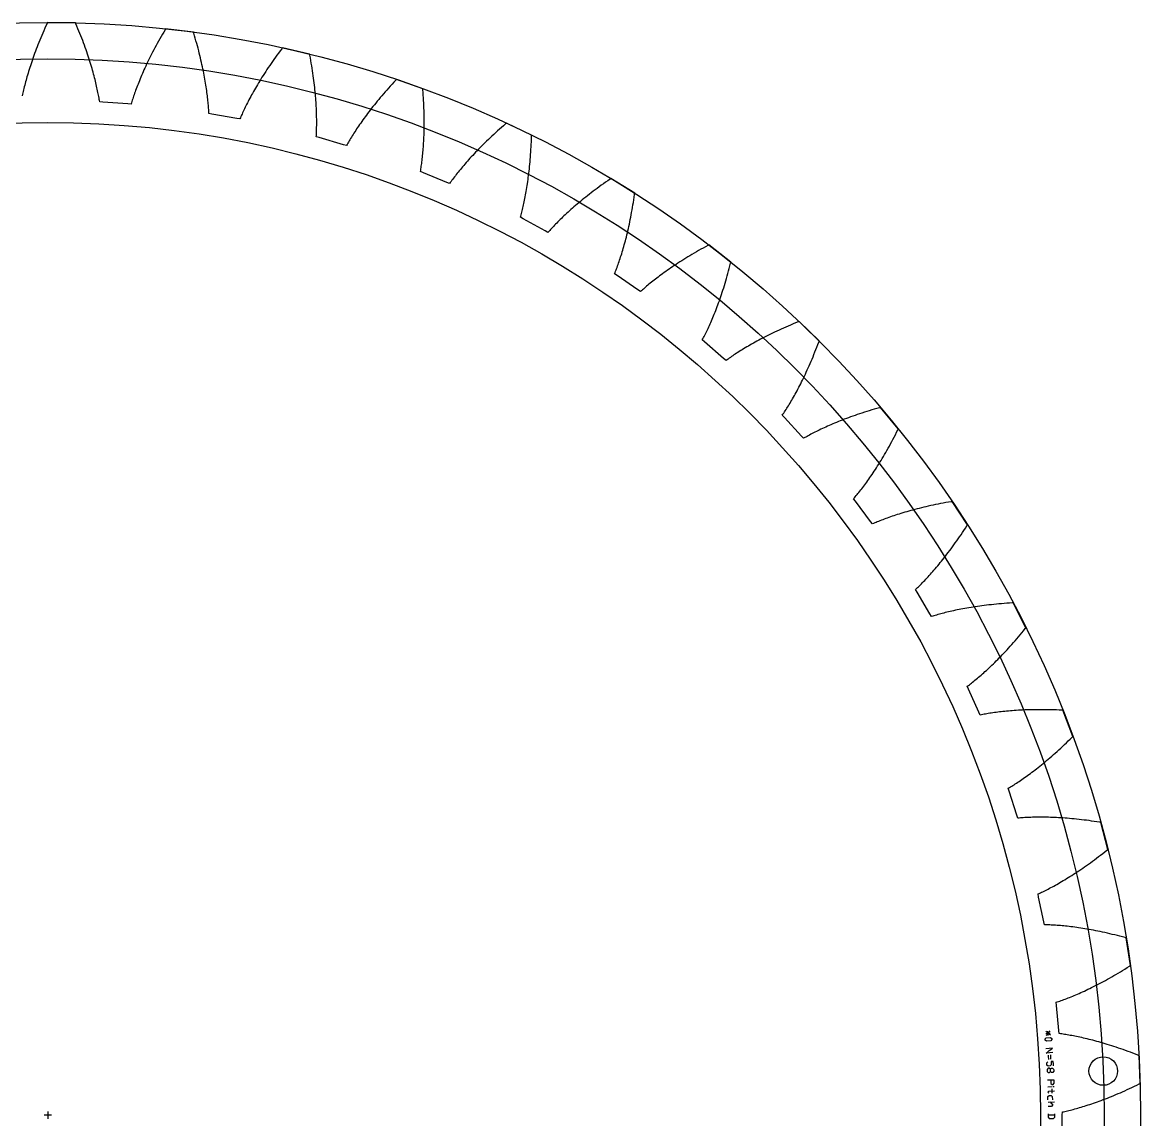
# Model space of a CAD drawing. Extents: x -30 to 30, y -30 to 30.
# Drawn here: x -0.7 to 30, y -0.12 to 30 of the extents above; entities that cross this region are included whole.
import ezdxf

# ---------------------------------------------------------------- set-up
doc = ezdxf.new("R2010")
doc.units = 0
doc.header["$MEASUREMENT"] = 0
for name, color, linetype in [('gear', 7, 'CONTINUOUS'), ('gear_guides', 5, 'CONTINUOUS'), ('gear_texts', 7, 'CONTINUOUS')]:
    doc.layers.add(name, color=color, linetype=linetype)

msp = doc.modelspace()

# ---------------------------------------------------------------- linework, layer by layer
at = {"layer": 'gear'}
msp.add_lwpolyline([(27.841368, -0.69333), (27.85, 0), (27.852013, 0.085175), (27.88634, 0.092643), (27.921584, 0.100532), (27.957742, 0.108855), (27.994809, 0.117623), (28.032783, 0.126847), (28.071658, 0.136537), (28.11143, 0.146706), (28.152095, 0.157364), (28.193649, 0.168523), (28.236086, 0.180194), (28.279403, 0.192387), (28.323594, 0.205114), (28.368654, 0.218385), (28.414579, 0.232212), (28.461363, 0.246605), (28.509001, 0.261575), (28.557488, 0.277134), (28.606819, 0.293291), (28.656988, 0.310058), (28.707989, 0.327444), (28.759817, 0.345462), (28.812466, 0.36412), (28.86593, 0.383431), (28.920203, 0.403404), (28.975279, 0.42405), (29.031153, 0.445378), (29.087816, 0.4674), (29.145264, 0.490126), (29.20349, 0.513566), (29.262488, 0.53773), (29.32225, 0.562628), (29.382769, 0.58827), (29.44404, 0.614667), (29.506055, 0.641828), (29.568808, 0.669763), (29.63229, 0.698482), (29.696495, 0.727995), (29.761416, 0.758312), (29.827045, 0.789441), (29.893374, 0.821394), (29.960397, 0.854178), (29.97726, 0.862506), (29.985708, 0.866689), (29.986764, 0.867213), (29.987293, 0.867475), (29.987425, 0.86754), (29.987452, 0.867603), (29.955443, 1.634458), (29.955411, 1.634518), (29.955274, 1.634572), (29.954725, 1.634789), (29.953628, 1.635223), (29.944862, 1.638688), (29.927363, 1.645581), (29.857841, 1.672667), (29.78908, 1.69898), (29.721085, 1.724532), (29.653864, 1.749333), (29.587422, 1.773392), (29.521767, 1.796721), (29.456906, 1.81933), (29.392843, 1.841228), (29.329585, 1.862427), (29.267139, 1.882936), (29.20551, 1.902768), (29.144704, 1.921931), (29.084727, 1.940437), (29.025585, 1.958296), (28.967283, 1.975519), (28.909827, 1.992118), (28.853222, 2.008102), (28.797473, 2.023482), (28.742586, 2.03827), (28.688565, 2.052476), (28.635416, 2.066112), (28.583143, 2.079188), (28.531751, 2.091715), (28.481246, 2.103705), (28.431631, 2.115169), (28.38291, 2.126117), (28.33509, 2.136561), (28.288172, 2.146513), (28.242163, 2.155983), (28.197065, 2.164983), (28.152883, 2.173524), (28.109621, 2.181617), (28.067282, 2.189274), (28.02587, 2.196506), (27.985389, 2.203326), (27.945841, 2.209743), (27.907231, 2.21577), (27.869562, 2.221418), (27.832836, 2.226699), (27.797057, 2.231624), (27.762228, 2.236205), (27.753123, 2.320916), (27.686742, 3.011115), (27.679535, 3.096008), (27.712852, 3.107143), (27.747037, 3.118797), (27.782083, 3.130981), (27.817985, 3.143705), (27.854739, 3.15698), (27.892338, 3.170817), (27.930778, 3.185226), (27.970052, 3.200219), (28.010156, 3.215805), (28.051083, 3.231995), (28.092827, 3.2488), (28.135383, 3.26623), (28.178744, 3.284296), (28.222905, 3.303007), (28.267858, 3.322374), (28.313599, 3.342407), (28.36012, 3.363117), (28.407414, 3.384513), (28.455476, 3.406605), (28.504298, 3.429404), (28.553875, 3.45292), (28.604198, 3.477162), (28.65526, 3.502139), (28.707056, 3.527863), (28.759577, 3.554343), (28.812817, 3.581587), (28.866767, 3.609607), (28.921422, 3.638411), (28.976772, 3.668008), (29.032811, 3.698409), (29.08953, 3.729623), (29.146923, 3.761658), (29.204981, 3.794525), (29.263696, 3.828231), (29.32306, 3.862788), (29.383065, 3.898202), (29.443703, 3.934484), (29.504965, 3.971641), (29.566844, 4.009684), (29.62933, 4.048621), (29.692415, 4.08846), (29.708279, 4.098561), (29.716225, 4.103634), (29.717218, 4.104269), (29.717715, 4.104586), (29.71784, 4.104666), (29.71786, 4.104731), (29.603127, 4.86363), (29.603088, 4.863686), (29.602946, 4.863725), (29.602377, 4.863882), (29.60124, 4.864195), (29.59215, 4.866691), (29.574009, 4.871652), (29.501966, 4.891062), (29.430763, 4.909787), (29.360404, 4.927837), (29.290895, 4.945225), (29.222242, 4.96196), (29.15445, 4.978053), (29.087524, 4.993516), (29.021469, 5.00836), (28.95629, 5.022595), (28.891992, 5.036233), (28.828581, 5.049285), (28.766059, 5.061761), (28.704433, 5.073674), (28.643707, 5.085034), (28.583885, 5.095853), (28.524971, 5.106142), (28.466969, 5.115912), (28.409884, 5.125175), (28.35372, 5.133942), (28.298479, 5.142224), (28.244168, 5.150033), (28.190787, 5.157381), (28.138343, 5.164279), (28.086837, 5.170738), (28.036273, 5.17677), (27.986655, 5.182386), (27.937985, 5.187599), (27.890267, 5.192419), (27.843503, 5.196859), (27.797697, 5.200931), (27.75285, 5.204644), (27.708967, 5.208013), (27.666048, 5.211047), (27.624097, 5.21376), (27.583116, 5.216162), (27.543106, 5.218266), (27.504071, 5.220083), (27.466012, 5.221625), (27.42893, 5.222904), (27.392829, 5.223932), (27.357708, 5.224721), (27.339498, 5.307951), (27.198882, 5.986927), (27.182539, 6.070543), (27.214457, 6.085215), (27.247181, 6.100497), (27.280705, 6.116398), (27.315021, 6.13293), (27.350124, 6.150101), (27.386007, 6.167922), (27.422663, 6.186403), (27.460086, 6.205554), (27.498269, 6.225384), (27.537206, 6.245905), (27.576888, 6.267125), (27.61731, 6.289054), (27.658464, 6.311701), (27.700343, 6.335077), (27.742939, 6.359191), (27.786245, 6.384052), (27.830254, 6.40967), (27.874959, 6.436054), (27.92035, 6.463214), (27.966421, 6.491158), (28.013164, 6.519896), (28.060571, 6.549436), (28.108634, 6.579788), (28.157345, 6.610961), (28.206695, 6.642964), (28.256677, 6.675805), (28.307282, 6.709494), (28.358502, 6.744038), (28.410328, 6.779446), (28.462751, 6.815728), (28.515763, 6.852891), (28.569356, 6.890944), (28.62352, 6.929895), (28.678246, 6.969752), (28.733526, 7.010524), (28.78935, 7.052219), (28.84571, 7.094844), (28.902596, 7.138407), (28.959998, 7.182917), (29.017908, 7.228382), (29.076316, 7.274808), (29.090995, 7.286565), (29.098346, 7.292467), (29.099265, 7.293206), (29.099725, 7.293575), (29.09984, 7.293668), (29.099853, 7.293734), (28.903741, 8.03578), (28.903697, 8.035832), (28.903551, 8.035855), (28.902969, 8.035949), (28.901805, 8.036137), (28.892498, 8.037637), (28.873927, 8.040607), (28.800208, 8.052114), (28.727397, 8.06303), (28.655499, 8.073368), (28.584518, 8.083138), (28.514458, 8.092353), (28.445323, 8.101022), (28.377117, 8.109159), (28.309845, 8.116773), (28.243509, 8.123878), (28.178114, 8.130484), (28.113663, 8.136603), (28.050159, 8.142247), (27.987606, 8.147427), (27.926007, 8.152155), (27.865366, 8.156443), (27.805685, 8.160301), (27.746967, 8.163743), (27.689215, 8.16678), (27.632432, 8.169423), (27.57662, 8.171684), (27.521783, 8.173575), (27.467921, 8.175108), (27.415038, 8.176295), (27.363136, 8.177148), (27.312216, 8.177677), (27.262281, 8.177896), (27.213333, 8.177817), (27.165374, 8.17745), (27.118404, 8.176807), (27.072426, 8.175902), (27.027441, 8.174746), (26.98345, 8.173349), (26.940455, 8.171726), (26.898457, 8.169887), (26.857456, 8.167844), (26.817454, 8.16561), (26.778451, 8.163196), (26.740448, 8.160614), (26.703446, 8.157877), (26.667444, 8.154995), (26.632444, 8.151982), (26.605342, 8.232755), (26.392141, 8.892548), (26.366852, 8.973907), (26.396997, 8.991944), (26.427877, 9.010674), (26.459485, 9.030107), (26.491813, 9.050251), (26.524853, 9.071117), (26.558599, 9.092713), (26.593042, 9.115049), (26.628176, 9.138134), (26.663991, 9.161977), (26.70048, 9.186587), (26.737636, 9.211973), (26.77545, 9.238143), (26.813914, 9.265108), (26.85302, 9.292875), (26.892759, 9.321453), (26.933124, 9.35085), (26.974105, 9.381076), (27.015694, 9.412139), (27.057883, 9.444047), (27.100663, 9.476808), (27.144025, 9.510431), (27.18796, 9.544924), (27.23246, 9.580295), (27.277515, 9.616552), (27.323116, 9.653703), (27.369254, 9.691756), (27.41592, 9.730718), (27.463104, 9.770597), (27.510798, 9.811402), (27.558991, 9.853139), (27.607675, 9.895815), (27.656839, 9.93944), (27.706474, 9.984018), (27.75657, 10.029559), (27.807118, 10.076069), (27.858107, 10.123554), (27.909528, 10.172023), (27.96137, 10.221482), (28.013624, 10.271937), (28.066279, 10.323396), (28.119325, 10.375865), (28.132646, 10.389141), (28.139316, 10.395803), (28.14015, 10.396637), (28.140567, 10.397054), (28.140671, 10.397158), (28.140677, 10.397226), (27.865485, 11.113718), (27.865436, 11.113765), (27.865289, 11.113772), (27.8647, 11.113803), (27.863522, 11.113864), (27.854107, 11.114348), (27.835324, 11.115293), (27.760793, 11.118762), (27.687229, 11.121743), (27.614635, 11.124246), (27.543013, 11.126285), (27.472368, 11.12787), (27.402701, 11.129014), (27.334015, 11.129728), (27.266314, 11.130025), (27.199599, 11.129916), (27.133872, 11.129413), (27.069138, 11.128528), (27.005396, 11.127272), (26.94265, 11.125659), (26.880901, 11.123699), (26.820152, 11.121405), (26.760403, 11.118789), (26.701657, 11.115862), (26.643916, 11.112636), (26.58718, 11.109125), (26.531451, 11.105338), (26.47673, 11.10129), (26.423018, 11.09699), (26.370317, 11.092453), (26.318627, 11.087688), (26.267948, 11.08271), (26.218283, 11.077528), (26.16963, 11.072157), (26.121991, 11.066607), (26.075366, 11.06089), (26.029756, 11.055019), (25.98516, 11.049005), (25.941578, 11.042861), (25.89901, 11.036599), (25.857457, 11.030229), (25.816917, 11.023766), (25.777391, 11.01722), (25.738878, 11.010603), (25.701377, 11.003927), (25.664887, 10.997205), (25.629408, 10.990448), (25.59494, 10.983668), (25.559263, 11.061038), (25.275975, 11.693911), (25.242039, 11.77206), (25.270057, 11.79325), (25.298731, 11.815209), (25.328052, 11.837945), (25.358012, 11.861467), (25.388603, 11.885783), (25.419816, 11.910901), (25.451643, 11.93683), (25.484074, 11.963578), (25.517102, 11.991153), (25.550716, 12.019564), (25.58491, 12.048819), (25.619672, 12.078924), (25.654995, 12.109889), (25.69087, 12.141722), (25.727286, 12.174429), (25.764236, 12.208018), (25.801709, 12.242498), (25.839696, 12.277875), (25.878188, 12.314157), (25.917175, 12.351352), (25.956647, 12.389466), (25.996596, 12.428507), (26.03701, 12.468482), (26.077881, 12.509398), (26.119198, 12.551261), (26.160951, 12.594079), (26.203131, 12.637858), (26.245727, 12.682605), (26.288729, 12.728327), (26.332128, 12.77503), (26.375912, 12.82272), (26.420071, 12.871404), (26.464595, 12.921088), (26.509474, 12.971778), (26.554697, 13.023481), (26.600253, 13.076201), (26.646132, 13.129945), (26.692323, 13.184719), (26.738815, 13.240528), (26.785597, 13.297379), (26.83266, 13.355275), (26.844468, 13.369914), (26.850378, 13.377257), (26.851117, 13.378177), (26.851487, 13.378636), (26.851579, 13.378751), (26.851577, 13.378819), (26.500532, 14.061358), (26.500478, 14.061399), (26.500331, 14.061391), (26.499742, 14.061357), (26.498564, 14.061291), (26.489153, 14.060754), (26.470378, 14.059663), (26.395909, 14.055053), (26.322453, 14.050062), (26.250014, 14.044703), (26.178592, 14.038986), (26.108189, 14.032923), (26.038807, 14.026528), (25.970447, 14.019812), (25.90311, 14.012788), (25.836798, 14.005466), (25.771511, 13.997859), (25.707252, 13.98998), (25.644019, 13.981841), (25.581815, 13.973453), (25.520641, 13.964828), (25.460495, 13.955979), (25.40138, 13.946918), (25.343295, 13.937657), (25.28624, 13.928208), (25.230217, 13.918582), (25.175224, 13.908793), (25.121261, 13.898851), (25.06833, 13.88877), (25.016428, 13.878561), (24.965556, 13.868236), (24.915713, 13.857807), (24.866898, 13.847286), (24.819112, 13.836686), (24.772352, 13.826018), (24.726619, 13.815294), (24.681911, 13.804525), (24.638226, 13.793725), (24.595564, 13.782905), (24.553923, 13.772077), (24.513302, 13.761253), (24.473698, 13.750444), (24.435112, 13.739662), (24.39754, 13.72892), (24.36098, 13.718229), (24.325431, 13.707601), (24.290891, 13.697048), (24.257358, 13.686581), (24.213525, 13.75964), (23.863472, 14.358175), (23.821285, 14.432196), (23.846848, 14.456292), (23.87298, 14.481222), (23.899671, 14.506995), (23.926912, 14.533618), (23.954695, 14.561099), (23.983009, 14.589444), (24.011846, 14.618662), (24.041195, 14.64876), (24.071047, 14.679745), (24.101393, 14.711623), (24.132223, 14.744403), (24.163527, 14.778091), (24.195295, 14.812694), (24.227518, 14.848218), (24.260185, 14.884671), (24.293286, 14.922058), (24.326811, 14.960387), (24.360751, 14.999664), (24.395094, 15.039896), (24.429831, 15.081087), (24.464951, 15.123246), (24.500444, 15.166377), (24.5363, 15.210487), (24.572507, 15.255582), (24.609056, 15.301667), (24.645935, 15.348748), (24.683134, 15.396831), (24.720642, 15.445922), (24.758449, 15.496025), (24.796544, 15.547146), (24.834915, 15.599291), (24.873552, 15.652464), (24.912443, 15.706671), (24.951578, 15.761916), (24.990946, 15.818204), (25.030535, 15.875541), (25.070334, 15.93393), (25.110332, 15.993377), (25.150518, 16.053886), (25.19088, 16.115461), (25.231406, 16.178107), (25.241562, 16.193936), (25.246644, 16.201876), (25.247279, 16.20287), (25.247597, 16.203366), (25.247676, 16.203491), (25.247667, 16.203558), (24.824885, 16.844141), (24.824826, 16.844176), (24.824681, 16.844152), (24.824099, 16.844055), (24.822936, 16.843862), (24.813638, 16.842311), (24.79509, 16.839196), (24.721556, 16.826562), (24.649071, 16.813658), (24.577636, 16.800498), (24.507251, 16.787092), (24.437916, 16.773454), (24.369632, 16.759595), (24.302399, 16.745527), (24.236216, 16.731263), (24.171084, 16.716814), (24.107003, 16.702194), (24.043972, 16.687413), (23.98199, 16.672485), (23.921058, 16.657421), (23.861174, 16.642232), (23.802338, 16.626933), (23.744549, 16.611533), (23.687806, 16.596046), (23.632107, 16.580483), (23.577453, 16.564857), (23.523841, 16.549179), (23.471269, 16.533462), (23.419738, 16.517717), (23.369244, 16.501956), (23.319786, 16.486191), (23.271363, 16.470434), (23.223973, 16.454698), (23.177612, 16.438993), (23.13228, 16.423331), (23.087975, 16.407725), (23.044692, 16.392187), (23.002431, 16.376727), (22.961189, 16.361358), (22.920963, 16.346091), (22.88175, 16.330938), (22.843548, 16.31591), (22.806353, 16.30102), (22.770163, 16.286279), (22.734974, 16.271698), (22.700782, 16.257289), (22.667586, 16.243063), (22.63538, 16.229032), (22.583906, 16.296923), (22.171192, 16.854102), (22.121249, 16.923128), (22.144057, 16.949846), (22.16734, 16.977456), (22.191088, 17.005963), (22.215291, 17.035376), (22.23994, 17.065699), (22.265023, 17.09694), (22.290532, 17.129104), (22.316455, 17.162199), (22.342782, 17.19623), (22.369504, 17.231202), (22.396609, 17.267123), (22.424087, 17.303998), (22.451928, 17.341833), (22.48012, 17.380632), (22.508654, 17.420403), (22.537519, 17.461151), (22.566704, 17.50288), (22.596198, 17.545596), (22.62599, 17.589305), (22.65607, 17.634011), (22.686426, 17.679719), (22.717048, 17.726435), (22.747924, 17.774163), (22.779043, 17.822908), (22.810395, 17.872675), (22.841968, 17.923468), (22.87375, 17.975291), (22.905731, 18.028149), (22.937899, 18.082046), (22.970243, 18.136986), (23.002752, 18.192974), (23.035413, 18.250012), (23.068216, 18.308106), (23.101148, 18.367259), (23.134199, 18.427474), (23.167357, 18.488755), (23.20061, 18.551105), (23.233946, 18.614528), (23.267354, 18.679027), (23.300822, 18.744605), (23.334338, 18.811265), (23.342723, 18.8281), (23.346916, 18.836542), (23.34744, 18.837599), (23.347702, 18.838127), (23.347768, 18.838259), (23.347752, 18.838325), (22.858188, 19.429442), (22.858127, 19.429471), (22.857985, 19.429431), (22.857417, 19.429272), (22.856281, 19.428954), (22.847205, 19.426406), (22.829103, 19.421304), (22.757366, 19.400794), (22.686701, 19.380129), (22.617107, 19.359322), (22.548584, 19.338385), (22.48113, 19.31733), (22.414745, 19.29617), (22.349427, 19.274915), (22.285175, 19.253579), (22.221987, 19.232174), (22.159862, 19.21071), (22.098798, 19.189202), (22.038794, 19.167659), (21.979848, 19.146095), (21.921957, 19.124522), (21.86512, 19.10295), (21.809335, 19.081393), (21.754598, 19.059862), (21.700909, 19.038368), (21.648265, 19.016924), (21.596662, 18.995542), (21.546098, 18.974233), (21.496571, 18.953008), (21.448077, 18.93188), (21.400614, 18.910861), (21.354178, 18.889961), (21.308767, 18.869193), (21.264376, 18.848567), (21.221004, 18.828097), (21.178645, 18.807792), (21.137296, 18.787664), (21.096955, 18.767726), (21.057616, 18.747988), (21.019276, 18.728461), (20.981932, 18.709157), (20.945578, 18.690088), (20.910211, 18.671263), (20.875827, 18.652696), (20.84242, 18.634395), (20.809987, 18.616374), (20.778523, 18.598642), (20.748024, 18.581211), (20.689511, 18.643139), (20.218974, 19.15243), (20.161861, 19.215651), (20.181647, 19.244679), (20.201808, 19.274644), (20.222335, 19.305552), (20.243216, 19.337409), (20.264442, 19.37022), (20.286001, 19.403989), (20.307882, 19.438723), (20.330075, 19.474427), (20.352569, 19.511104), (20.375352, 19.548761), (20.398414, 19.587402), (20.421745, 19.627032), (20.445332, 19.667654), (20.469164, 19.709275), (20.493231, 19.751898), (20.517521, 19.795527), (20.542023, 19.840167), (20.566726, 19.885822), (20.591617, 19.932495), (20.616687, 19.980191), (20.641924, 20.028914), (20.667315, 20.078667), (20.69285, 20.129454), (20.718516, 20.181277), (20.744304, 20.234142), (20.770199, 20.288051), (20.796193, 20.343006), (20.822271, 20.399012), (20.848423, 20.456071), (20.874638, 20.514186), (20.900902, 20.573361), (20.927205, 20.633596), (20.953534, 20.694896), (20.979878, 20.757263), (21.006225, 20.820698), (21.032563, 20.885205), (21.05888, 20.950785), (21.085163, 21.01744), (21.111402, 21.085173), (21.137583, 21.153985), (21.163695, 21.223878), (21.170211, 21.241521), (21.173467, 21.250367), (21.173874, 21.251474), (21.174077, 21.252028), (21.174128, 21.252166), (21.174105, 21.25223), (20.6235, 21.786951), (20.623436, 21.786972), (20.623299, 21.786918), (20.622752, 21.786698), (20.621657, 21.786259), (20.61291, 21.782745), (20.595465, 21.775716), (20.526366, 21.74757), (20.45835, 21.719386), (20.391414, 21.691176), (20.325556, 21.662954), (20.260774, 21.634729), (20.197066, 21.606515), (20.134429, 21.578323), (20.07286, 21.550165), (20.012357, 21.522053), (19.952917, 21.493999), (19.894536, 21.466014), (19.837213, 21.43811), (19.780944, 21.4103), (19.725725, 21.382593), (19.671553, 21.355003), (19.618426, 21.327541), (19.566339, 21.300218), (19.515288, 21.273045), (19.46527, 21.246035), (19.416282, 21.219199), (19.368319, 21.192548), (19.321376, 21.166093), (19.275451, 21.139846), (19.230539, 21.113818), (19.186635, 21.08802), (19.143735, 21.062464), (19.101835, 21.03716), (19.06093, 21.01212), (19.021015, 20.987354), (18.982085, 20.962874), (18.944135, 20.938691), (18.907161, 20.914815), (18.871158, 20.891258), (18.836119, 20.868029), (18.80204, 20.845141), (18.768916, 20.822603), (18.73674, 20.800427), (18.705508, 20.778622), (18.675214, 20.757199), (18.645852, 20.73617), (18.617416, 20.715543), (18.55255, 20.770782), (18.029708, 21.226213), (17.966094, 21.282889), (17.982625, 21.313886), (17.999429, 21.345855), (18.016493, 21.378801), (18.033808, 21.412729), (18.051362, 21.447642), (18.069143, 21.483545), (18.087141, 21.520441), (18.105343, 21.558334), (18.123739, 21.597229), (18.142318, 21.637128), (18.161067, 21.678036), (18.179976, 21.719956), (18.199033, 21.762891), (18.218225, 21.806844), (18.237543, 21.851819), (18.256973, 21.897819), (18.276505, 21.944847), (18.296127, 21.992904), (18.315827, 22.041996), (18.335593, 22.092123), (18.355413, 22.143288), (18.375276, 22.195495), (18.39517, 22.248744), (18.415084, 22.30304), (18.435004, 22.358382), (18.45492, 22.414775), (18.474818, 22.472219), (18.494689, 22.530716), (18.514519, 22.590268), (18.534296, 22.650877), (18.554008, 22.712544), (18.573644, 22.77527), (18.593192, 22.839057), (18.612638, 22.903906), (18.631972, 22.969819), (18.651181, 23.036795), (18.670253, 23.104836), (18.689176, 23.173942), (18.707937, 23.244115), (18.726525, 23.315354), (18.744928, 23.387661), (18.749498, 23.405904), (18.751778, 23.415051), (18.752063, 23.416196), (18.752206, 23.416768), (18.752241, 23.416911), (18.752211, 23.416972), (18.147021, 23.889027), (18.146954, 23.889042), (18.146824, 23.888973), (18.146304, 23.888695), (18.145263, 23.88814), (18.136947, 23.883702), (18.120365, 23.874827), (18.054714, 23.839375), (17.990144, 23.804003), (17.92665, 23.768722), (17.86423, 23.733544), (17.802879, 23.69848), (17.742595, 23.663544), (17.683373, 23.628745), (17.625209, 23.594095), (17.5681, 23.559606), (17.512042, 23.52529), (17.457029, 23.491157), (17.403059, 23.457219), (17.350126, 23.423488), (17.298227, 23.389974), (17.247356, 23.356688), (17.197509, 23.323643), (17.148681, 23.290848), (17.100868, 23.258316), (17.054064, 23.226056), (17.008264, 23.194081), (16.963463, 23.1624), (16.919657, 23.131025), (16.876838, 23.099966), (16.835004, 23.069235), (16.794146, 23.038841), (16.754261, 23.008796), (16.715342, 22.979111), (16.677384, 22.949795), (16.64038, 22.920859), (16.604326, 22.892313), (16.569213, 22.864169), (16.535037, 22.836435), (16.501792, 22.809123), (16.46947, 22.782243), (16.438066, 22.755804), (16.407572, 22.729817), (16.377983, 22.704292), (16.349292, 22.679238), (16.321491, 22.654666), (16.294575, 22.630585), (16.268535, 22.607005), (16.198078, 22.654906), (15.62906, 23.051139), (15.559691, 23.100604), (15.572774, 23.133206), (15.586022, 23.166805), (15.599425, 23.201403), (15.61297, 23.237004), (15.626646, 23.273611), (15.640441, 23.311225), (15.654344, 23.349851), (15.668343, 23.38949), (15.682426, 23.430146), (15.696582, 23.47182), (15.710798, 23.514516), (15.725064, 23.558234), (15.739367, 23.602977), (15.753695, 23.648748), (15.768036, 23.695548), (15.78238, 23.743379), (15.796712, 23.792243), (15.811023, 23.84214), (15.8253, 23.893074), (15.83953, 23.945044), (15.853702, 23.998053), (15.867805, 24.052101), (15.881825, 24.107189), (15.895751, 24.163319), (15.909571, 24.220491), (15.923273, 24.278706), (15.936844, 24.337965), (15.950273, 24.398267), (15.963548, 24.459614), (15.976656, 24.522006), (15.989586, 24.585443), (16.002325, 24.649925), (16.014861, 24.715451), (16.027182, 24.782023), (16.039277, 24.849639), (16.051132, 24.9183), (16.062735, 24.988004), (16.074075, 25.058751), (16.08514, 25.130541), (16.095917, 25.203372), (16.106393, 25.277245), (16.108964, 25.295875), (16.110242, 25.305215), (16.110402, 25.306384), (16.110481, 25.306968), (16.110501, 25.307114), (16.110465, 25.307171), (15.457784, 25.711027), (15.457716, 25.711034), (15.457595, 25.710951), (15.457107, 25.710619), (15.456132, 25.709955), (15.448345, 25.704643), (15.43282, 25.694028), (15.371387, 25.651686), (15.311019, 25.609539), (15.251712, 25.5676), (15.193461, 25.52588), (15.136261, 25.484389), (15.080108, 25.443139), (15.024995, 25.402141), (14.970919, 25.361406), (14.917874, 25.320945), (14.865854, 25.280768), (14.814855, 25.240888), (14.76487, 25.201314), (14.715895, 25.162057), (14.667923, 25.123128), (14.620949, 25.084538), (14.574967, 25.046296), (14.529971, 25.008415), (14.485955, 24.970903), (14.442914, 24.933773), (14.400839, 24.897033), (14.359727, 24.860694), (14.319569, 24.824766), (14.28036, 24.78926), (14.242093, 24.754186), (14.204761, 24.719553), (14.168358, 24.685372), (14.132877, 24.651653), (14.098311, 24.618404), (14.064653, 24.585637), (14.031896, 24.553361), (14.000032, 24.521585), (13.969055, 24.490319), (13.938957, 24.459573), (13.909731, 24.429355), (13.88137, 24.399676), (13.853865, 24.370544), (13.827209, 24.34197), (13.801395, 24.313961), (13.776414, 24.286527), (13.752259, 24.259677), (13.728921, 24.23342), (13.653697, 24.273423), (13.045175, 24.60581), (12.970865, 24.647486), (12.980346, 24.681312), (12.989884, 24.716146), (12.999467, 24.75199), (13.009084, 24.788847), (13.018722, 24.826717), (13.028369, 24.865603), (13.038015, 24.905505), (13.047646, 24.946426), (13.057251, 24.988366), (13.066818, 25.031327), (13.076335, 25.075309), (13.08579, 25.120313), (13.095171, 25.166341), (13.104467, 25.213392), (13.113664, 25.261469), (13.122752, 25.31057), (13.131717, 25.360697), (13.140549, 25.411849), (13.149235, 25.464027), (13.157763, 25.517232), (13.166121, 25.571462), (13.174297, 25.626718), (13.182279, 25.682999), (13.190055, 25.740306), (13.197613, 25.798637), (13.20494, 25.857992), (13.212025, 25.91837), (13.218855, 25.979771), (13.22542, 26.042194), (13.231705, 26.105638), (13.2377, 26.1701), (13.243393, 26.235581), (13.248771, 26.302079), (13.253822, 26.369593), (13.258535, 26.43812), (13.262897, 26.50766), (13.266896, 26.57821), (13.270521, 26.649769), (13.273759, 26.722334), (13.276598, 26.795904), (13.279026, 26.870476), (13.279568, 26.889275), (13.279828, 26.898698), (13.279861, 26.899877), (13.279877, 26.900467), (13.279881, 26.900614), (13.279838, 26.900667), (12.587319, 27.231588), (12.587251, 27.231588), (12.587139, 27.231492), (12.58669, 27.23111), (12.585793, 27.230344), (12.578625, 27.224221), (12.564339, 27.21199), (12.507844, 27.163254), (12.452387, 27.114827), (12.397962, 27.066722), (12.344563, 27.018948), (12.292185, 26.971516), (12.24082, 26.924436), (12.190464, 26.87772), (12.141109, 26.831377), (12.092749, 26.785418), (12.045378, 26.739853), (11.998989, 26.694692), (11.953576, 26.649946), (11.909133, 26.605624), (11.865651, 26.561737), (11.823125, 26.518294), (11.781547, 26.475305), (11.740911, 26.432781), (11.701209, 26.39073), (11.662434, 26.349163), (11.624578, 26.30809), (11.587636, 26.267519), (11.551598, 26.22746), (11.516457, 26.187923), (11.482207, 26.148917), (11.448839, 26.110451), (11.416345, 26.072534), (11.384717, 26.035176), (11.353949, 25.998386), (11.324031, 25.962172), (11.294955, 25.926543), (11.266714, 25.891508), (11.239299, 25.857076), (11.212702, 25.823256), (11.186914, 25.790056), (11.161928, 25.757484), (11.137734, 25.72555), (11.114323, 25.69426), (11.091689, 25.663624), (11.06982, 25.63365), (11.04871, 25.604346), (11.028348, 25.57572), (10.94924, 25.607355), (10.308348, 25.872002), (10.229967, 25.905399), (10.235735, 25.940051), (10.241451, 25.975712), (10.247103, 26.012383), (10.252678, 26.050063), (10.258165, 26.088753), (10.263552, 26.128454), (10.268826, 26.169166), (10.273977, 26.210888), (10.278991, 26.25362), (10.283857, 26.297363), (10.288563, 26.342116), (10.293097, 26.387879), (10.297447, 26.434652), (10.3016, 26.482432), (10.305546, 26.531221), (10.309272, 26.581017), (10.312765, 26.63182), (10.316015, 26.683627), (10.319008, 26.736439), (10.321734, 26.790253), (10.32418, 26.845069), (10.326333, 26.900885), (10.328183, 26.957699), (10.329718, 27.015511), (10.330924, 27.074317), (10.331791, 27.134116), (10.332307, 27.194907), (10.332459, 27.256687), (10.332235, 27.319453), (10.331625, 27.383204), (10.330615, 27.447937), (10.329194, 27.51365), (10.327351, 27.58034), (10.325073, 27.648004), (10.322349, 27.716639), (10.319167, 27.786242), (10.315515, 27.856811), (10.311382, 27.928342), (10.306755, 28.000832), (10.301623, 28.074278), (10.295974, 28.148675), (10.29448, 28.167423), (10.293721, 28.176819), (10.293625, 28.177995), (10.293577, 28.178582), (10.293565, 28.178729), (10.293517, 28.178778), (9.569279, 28.432884), (9.569211, 28.432877), (9.56911, 28.432769), (9.568705, 28.43234), (9.567896, 28.431482), (9.561433, 28.42462), (9.548552, 28.410916), (9.497658, 28.356357), (9.447762, 28.302219), (9.398857, 28.248511), (9.350937, 28.195244), (9.303994, 28.142427), (9.25802, 28.09007), (9.21301, 28.038183), (9.168955, 27.986775), (9.125847, 27.935857), (9.083681, 27.885437), (9.042447, 27.835526), (9.002138, 27.786132), (8.962747, 27.737264), (8.924265, 27.688933), (8.886685, 27.641147), (8.849999, 27.593915), (8.814199, 27.547246), (8.779276, 27.50115), (8.745222, 27.455634), (8.71203, 27.410709), (8.67969, 27.366381), (8.648195, 27.322661), (8.617535, 27.279556), (8.587703, 27.237076), (8.558689, 27.195228), (8.530485, 27.15402), (8.503082, 27.113461), (8.476471, 27.07356), (8.450644, 27.034323), (8.425591, 26.99576), (8.401303, 26.957877), (8.377772, 26.920683), (8.354987, 26.884185), (8.33294, 26.848392), (8.311622, 26.813309), (8.291023, 26.778946), (8.271133, 26.745309), (8.251943, 26.712406), (8.233444, 26.680243), (8.215625, 26.648828), (8.198478, 26.618168), (8.116413, 26.641065), (7.450664, 26.834867), (7.369132, 26.859594), (7.37112, 26.894667), (7.372947, 26.930737), (7.374601, 26.967804), (7.376069, 27.005866), (7.377341, 27.044923), (7.378404, 27.084973), (7.379246, 27.126016), (7.379855, 27.168051), (7.380219, 27.211075), (7.380328, 27.255088), (7.380167, 27.300087), (7.379727, 27.346072), (7.378994, 27.39304), (7.377957, 27.44099), (7.376605, 27.48992), (7.374925, 27.539827), (7.372905, 27.590709), (7.370534, 27.642564), (7.3678, 27.695389), (7.364692, 27.749183), (7.361196, 27.803942), (7.357303, 27.859664), (7.352999, 27.916345), (7.348274, 27.973983), (7.343115, 28.032575), (7.337512, 28.092118), (7.331451, 28.152608), (7.324923, 28.214042), (7.317915, 28.276416), (7.310415, 28.339728), (7.302412, 28.403972), (7.293895, 28.469146), (7.284853, 28.535246), (7.275272, 28.602267), (7.265144, 28.670205), (7.254455, 28.739056), (7.243194, 28.808817), (7.231351, 28.879482), (7.218914, 28.951046), (7.205871, 29.023507), (7.192212, 29.096857), (7.188699, 29.115333), (7.186928, 29.124592), (7.186706, 29.125751), (7.186595, 29.12633), (7.186567, 29.126475), (7.186514, 29.126517), (6.439048, 29.30083), (6.438981, 29.300816), (6.438892, 29.300698), (6.438537, 29.300228), (6.437825, 29.299287), (6.432141, 29.291767), (6.420818, 29.27675), (6.376121, 29.217009), (6.332371, 29.157793), (6.28956, 29.099112), (6.247679, 29.040976), (6.206722, 28.983393), (6.166679, 28.926373), (6.127542, 28.869923), (6.089303, 28.814054), (6.051954, 28.758773), (6.015486, 28.70409), (5.97989, 28.650013), (5.945158, 28.59655), (5.911281, 28.543711), (5.87825, 28.491502), (5.846057, 28.439933), (5.814693, 28.389012), (5.784148, 28.338746), (5.754414, 28.289144), (5.725481, 28.240213), (5.697341, 28.191962), (5.669983, 28.144398), (5.643399, 28.097529), (5.61758, 28.051362), (5.592515, 28.005905), (5.568196, 27.961165), (5.544613, 27.91715), (5.521756, 27.873866), (5.499615, 27.831321), (5.478182, 27.789522), (5.457445, 27.748476), (5.437395, 27.708189), (5.418023, 27.668669), (5.399318, 27.629922), (5.381271, 27.591954), (5.36387, 27.554773), (5.347107, 27.518384), (5.33097, 27.482794), (5.315451, 27.448008), (5.300537, 27.414034), (5.28622, 27.380877), (5.272488, 27.348542), (5.188429, 27.362432), (4.505629, 27.483119), (4.421901, 27.498885), (4.420085, 27.533968), (4.418002, 27.570024), (4.415638, 27.607052), (4.412983, 27.64505), (4.410024, 27.684015), (4.40675, 27.723946), (4.40315, 27.764839), (4.399211, 27.806693), (4.394922, 27.849504), (4.39027, 27.893271), (4.385246, 27.937989), (4.379836, 27.983657), (4.374029, 28.030271), (4.367815, 28.077827), (4.36118, 28.126324), (4.354114, 28.175756), (4.346604, 28.226122), (4.338641, 28.277417), (4.330212, 28.329637), (4.321305, 28.382779), (4.31191, 28.43684), (4.302014, 28.491814), (4.291608, 28.547697), (4.280678, 28.604487), (4.269215, 28.662178), (4.257207, 28.720765), (4.244642, 28.780246), (4.231509, 28.840614), (4.217798, 28.901865), (4.203497, 28.963994), (4.188596, 29.026997), (4.173082, 29.090868), (4.156946, 29.155602), (4.140176, 29.221194), (4.122761, 29.287639), (4.10469, 29.354931), (4.085953, 29.423065), (4.066539, 29.492035), (4.046437, 29.561836), (4.025637, 29.632461), (4.004127, 29.703905), (3.998638, 29.721893), (3.995876, 29.730906), (3.99553, 29.732034), (3.995357, 29.732598), (3.995314, 29.732739), (3.995256, 29.732775), (3.233325, 29.825251), (3.23326, 29.825229), (3.233185, 29.825103), (3.232882, 29.824597), (3.232276, 29.823585), (3.227438, 29.815494), (3.217805, 29.799341), (3.17983, 29.735117), (3.142738, 29.671518), (3.106522, 29.608553), (3.071173, 29.54623), (3.036682, 29.484556), (3.003038, 29.42354), (2.970234, 29.36319), (2.93826, 29.303514), (2.907107, 29.24452), (2.876765, 29.186214), (2.847224, 29.128605), (2.818476, 29.071701), (2.790511, 29.015508), (2.763319, 28.960034), (2.73689, 28.905287), (2.711215, 28.851273), (2.686284, 28.797999), (2.662087, 28.745473), (2.638614, 28.693701), (2.615855, 28.64269), (2.593801, 28.592447), (2.57244, 28.542979), (2.551764, 28.494291), (2.531761, 28.44639), (2.512421, 28.399283), (2.493735, 28.352976), (2.475692, 28.307475), (2.458281, 28.262786), (2.441492, 28.218915), (2.425315, 28.175867), (2.409739, 28.133649), (2.394753, 28.092266), (2.380347, 28.051723), (2.36651, 28.012027), (2.353232, 27.973182), (2.340501, 27.935194), (2.328307, 27.898068), (2.316639, 27.861808), (2.305487, 27.826421), (2.294838, 27.79191), (2.284683, 27.75828), (2.199615, 27.763), (1.507769, 27.809156), (1.422827, 27.815777), (1.417229, 27.850458), (1.411259, 27.886077), (1.404906, 27.922633), (1.398158, 27.960121), (1.391004, 27.998538), (1.383432, 28.03788), (1.375431, 28.078145), (1.36699, 28.119327), (1.358097, 28.161424), (1.348741, 28.204431), (1.338911, 28.248344), (1.328596, 28.293159), (1.317783, 28.338872), (1.306463, 28.385478), (1.294624, 28.432973), (1.282254, 28.481351), (1.269344, 28.53061), (1.255881, 28.580743), (1.241855, 28.631746), (1.227255, 28.683614), (1.21207, 28.736341), (1.196289, 28.789923), (1.179901, 28.844354), (1.162896, 28.899629), (1.145262, 28.955742), (1.12699, 29.012688), (1.108068, 29.070461), (1.088485, 29.129055), (1.068232, 29.188465), (1.047298, 29.248684), (1.025672, 29.309706), (1.003343, 29.371525), (0.980302, 29.434135), (0.956539, 29.49753), (0.932042, 29.561703), (0.906802, 29.626647), (0.880808, 29.692355), (0.854051, 29.758822), (0.82652, 29.82604), (0.798206, 29.894002), (0.769098, 29.962702), (0.761696, 29.979991), (0.757976, 29.988653), (0.75751, 29.989736), (0.757277, 29.990278), (0.757218, 29.990413), (0.757158, 29.990444), (-0.010306, 29.999998), (-0.010368, 29.999969), (-0.010429, 29.999836), (-0.010676, 29.9993), (-0.011168, 29.998228), (-0.015103, 29.989662), (-0.022933, 29.972562), (-0.053742, 29.904609), (-0.08374, 29.837372), (-0.112936, 29.770861), (-0.141339, 29.705081), (-0.168961, 29.640039), (-0.19581, 29.575744), (-0.221897, 29.512201), (-0.247231, 29.449418), (-0.271824, 29.387401), (-0.295684, 29.326156), (-0.318823, 29.265691), (-0.34125, 29.206012), (-0.362976, 29.147125), (-0.384011, 29.089037), (-0.404365, 29.031753), (-0.42405, 28.975279), (-0.443075, 28.919622), (-0.461451, 28.864788), (-0.479189, 28.810782), (-0.496299, 28.757609), (-0.512792, 28.705276), (-0.528678, 28.653788), (-0.54397, 28.60315), (-0.558676, 28.553368), (-0.572809, 28.504446), (-0.586379, 28.45639), (-0.599397, 28.409205), (-0.611874, 28.362895), (-0.623821, 28.317466), (-0.635249, 28.272921), (-0.64617, 28.229267), (-0.656593, 28.186506), (-0.666531, 28.144644), (-0.675995, 28.103684), (-0.684996, 28.063631), (-0.693545, 28.024489), (-0.701653, 27.986262)], dxfattribs=at)
at = {"layer": 'gear_guides'}
for p, q in [((0.1, 0), (-0.1, 0)), ((0, 0.1), (0, -0.1))]:
    msp.add_line(p, q, dxfattribs=at)
for centre, radius in [((0, 0), 30), ((0, 0), 29), ((0, 0), 27.251086), ((28.97477, 1.209428), 0.3925)]:
    msp.add_circle(centre, radius, dxfattribs=at)
at = {"layer": 'gear_texts'}
for points in [[(27.522813, 2.192459), (27.490506, 2.220013), (27.458173, 2.2475), (27.425812, 2.274918), (27.393424, 2.302269)], [(27.398373, 2.242605), (27.517973, 2.252394)], [(27.403192, 2.18293), (27.430701, 2.215183), (27.458173, 2.2475), (27.485606, 2.279878), (27.513002, 2.312319)], [(27.463002, 2.187694), (27.460604, 2.217598), (27.458173, 2.2475), (27.455709, 2.277398), (27.453213, 2.307294)], [(27.414671, 2.033698), (27.382525, 2.061297), (27.380264, 2.091113), (27.407881, 2.123244), (27.527522, 2.132513), (27.559741, 2.104821), (27.562017, 2.074809), (27.534342, 2.042575), (27.414671, 2.033698)], [(27.586775, 1.714485), (27.407121, 1.70332), (27.450161, 1.736003), (27.493161, 1.768783), (27.536123, 1.801658), (27.579045, 1.834628), (27.399442, 1.822681)], [(27.477573, 1.527548), (27.475893, 1.557469), (27.474181, 1.587387), (27.472436, 1.617304), (27.470658, 1.647218)], [(27.53748, 1.530879), (27.535797, 1.560864), (27.534081, 1.590848), (27.532332, 1.62083), (27.530551, 1.650809)], [(27.606822, 1.353868), (27.605332, 1.383929), (27.603808, 1.413989), (27.602252, 1.444046), (27.600663, 1.474102), (27.540749, 1.470903), (27.542334, 1.440912), (27.543887, 1.410919), (27.545407, 1.380925), (27.51693, 1.34946), (27.457002, 1.346521), (27.425557, 1.374917), (27.424044, 1.40478), (27.422498, 1.434642), (27.450877, 1.466103)], [(27.521192, 1.259561), (27.489837, 1.288124), (27.45987, 1.28672), (27.431286, 1.255446), (27.432637, 1.225575), (27.433955, 1.195702), (27.465214, 1.167101), (27.495187, 1.168375), (27.52387, 1.199621), (27.522547, 1.229591), (27.521192, 1.259561), (27.549771, 1.290933), (27.579738, 1.292337), (27.611098, 1.263676), (27.612458, 1.233608), (27.613784, 1.203539), (27.585106, 1.172196), (27.555133, 1.170922), (27.52387, 1.199621)], [(27.533276, 0.959806), (27.534305, 0.929823), (27.535301, 0.89984), (27.536264, 0.869855), (27.567181, 0.840784), (27.597167, 0.841699), (27.626219, 0.872697), (27.625253, 0.90278), (27.624253, 0.932861), (27.623221, 0.962941), (27.44333, 0.95667)], [(27.448995, 0.777348), (27.568947, 0.780745)], [(27.483481, 0.598646), (27.452821, 0.627887), (27.482112, 0.6585), (27.632069, 0.662093)], [(27.57346, 0.600606), (27.572789, 0.630631), (27.572086, 0.660655), (27.57135, 0.690679), (27.570582, 0.720702)], [(27.598935, 0.781594), (27.628923, 0.782444)], [(27.456809, 0.418612), (27.456337, 0.44851), (27.455832, 0.478408), (27.455295, 0.508305), (27.484719, 0.538789), (27.544708, 0.539965), (27.575274, 0.510526), (27.575814, 0.480498), (27.576321, 0.45047), (27.576795, 0.420441)], [(27.457656, 0.358814), (27.63764, 0.361166)], [(27.517651, 0.359598), (27.548024, 0.329992), (27.578365, 0.300321), (27.578676, 0.27029), (27.548955, 0.239997), (27.458958, 0.239213)], [(27.459984, 0.029902), (27.46, 0), (27.459984, -0.029902), (27.459935, -0.059804), (27.489853, -0.089804), (27.609853, -0.090196), (27.639934, -0.060196), (27.639984, -0.030098), (27.64, 0), (27.639984, 0.030098)], [(27.64, 0), (27.46, 0)]]:
    msp.add_lwpolyline(points, dxfattribs=at)

doc.saveas('drawing.dxf')
